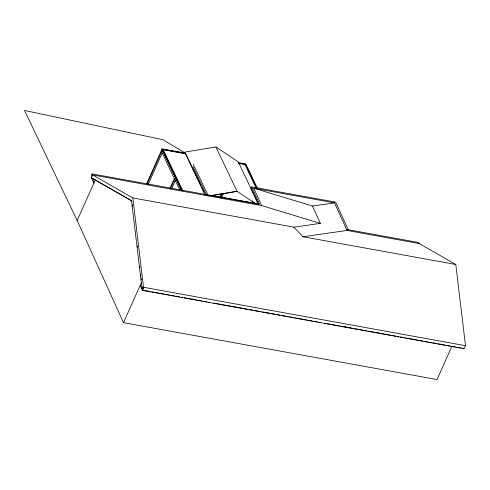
<?xml version="1.0" encoding="UTF-8"?>
<svg xmlns="http://www.w3.org/2000/svg" width="490" height="490" viewBox="0 0 490 490"><rect width="100%" height="100%" fill="white"/><g stroke="black" fill="none" stroke-linecap="round" stroke-linejoin="round"><path stroke-width="0.73" d="M161.21 151.392L162.184 149.211L162.343 149.989L161.571 151.753L179.836 190.065M348.182 229.724L335.668 202.143L251.707 186.911L259.584 204.275L92.065 173.877L91.416 175.328L91.881 176.351M92.243 178.231L131.945 200.925L91.226 177.809L92.53 174.899L92.065 173.877M451.945 346.197L437.019 379.554L123.511 322.665L77.163 220.518L95.299 179.977M146.608 183.719L161.137 151.239L161.461 151.955L147.245 183.744M161.394 151.802L162.343 149.989L181.582 190.353M148.066 184.638L162.282 152.849M169.791 188.675L174.434 178.305M170.428 188.699L174.752 179.022M171.868 188.209L175.579 179.916M123.511 322.665L141.359 282.755M142.615 290.245L142.21 290.172L143.509 287.263L132.845 197.942L92.53 174.899L261.66 205.586L320.35 223.385L312.473 206.021L253.783 188.221L261.66 205.586M132.845 197.942L293.902 227.164L302.949 236.75L347.03 230.453L419.152 243.542L455.804 264.49L465.5 345.689L464.134 348.745L142.547 290.386L143.913 287.336M220.157 197.066L221.701 193.611M220.482 197.782L222.338 193.636M221.609 197.985L223.777 193.146M251.707 186.911L251.052 188.362L258.304 204.342M463.681 348.268L462.107 348.145M258.071 203.436L238.25 161.829L215.931 146.982L184.681 152.108L205.151 195.081M209.524 195.835L237.05 191.314L256.221 204.067M312.473 206.021L334.517 202.872L347.03 230.453M293.902 227.164L320.35 223.385M254.959 203.228L211.931 195.626L237.05 191.314L215.931 146.982M185.416 153.07L161.688 148.764L181.349 190.047M238.367 162.656L245.845 164.015L257.501 188.515M162.184 149.211L185.514 153.444M238.183 162.999L245.711 164.364L245.894 164.775L239.12 163.544M162.368 149.615L185.698 153.848M253.783 188.221L334.517 202.872M91.226 177.809L91.63 177.882L93.884 183.131M346.565 229.43L418.693 242.519L419.152 243.542M302.949 236.75L455.804 264.49M143.509 287.263L465.5 345.689M160.218 293.204L161.725 293.479M192.601 299.078L194.107 299.353M233.258 306.458L234.765 306.734M238.532 307.414L240.039 307.689M265.641 312.332L267.148 312.608M270.909 313.288L272.416 313.563M343.949 326.542L345.456 326.818M349.223 327.504L350.73 327.773M376.332 332.422L377.839 332.692M408.709 338.296L410.216 338.572M441.092 344.17L442.593 344.446M143.588 290.343L150.369 291.575M151.869 291.844L163.917 294.031M165.424 294.306L169.191 294.986M170.698 295.262L174.464 295.948M175.965 296.217L179.732 296.903M181.239 297.173L182.746 297.448M184.252 297.724L196.3 299.911M197.807 300.18L201.568 300.866M203.074 301.136L206.841 301.822M208.348 302.091L209.855 302.367M213.615 303.053L215.122 303.322M216.629 303.598L220.396 304.278M221.903 304.553L242.232 308.241M243.738 308.516L247.505 309.202M249.012 309.472L252.773 310.158M254.279 310.427L261.06 311.658M262.56 311.934L274.608 314.121M276.115 314.39L279.882 315.076M281.389 315.346L285.156 316.032M286.656 316.307L288.163 316.577M289.67 316.852L293.437 317.532M294.943 317.808L306.991 319.995M308.498 320.27L312.259 320.95M313.765 321.226L317.532 321.906M319.039 322.181L320.546 322.457M324.307 323.137L325.813 323.412M327.32 323.682L339.368 325.868M340.875 326.144L352.923 328.331M354.429 328.6L358.196 329.286M359.703 329.562L363.464 330.242M364.97 330.517L366.477 330.787M367.984 331.062L385.299 334.204M386.806 334.48L390.573 335.16M392.08 335.436L395.846 336.115M397.347 336.391L398.854 336.667M400.361 336.936L404.127 337.622M405.634 337.892L417.682 340.078M419.189 340.354L422.95 341.04M424.456 341.31L428.223 341.996M429.73 342.265L431.237 342.541M432.744 342.816L436.504 343.496M438.011 343.772L444.791 344.997M446.292 345.272L450.059 345.958M451.566 346.228L455.333 346.914M456.839 347.183L460.6 347.869M184.748 152.764L162.98 139.742L24.5 110.446L77.163 220.518M256.576 187.664L245.717 164.885L245.074 164.769L256.258 188.234M254.475 202.333L255.131 203.699M252.215 200.949L253.379 203.417M193.329 164.432L208.121 195.455M192.999 166.716L206.474 194.983M185.741 153.756L201.145 186.096M201.8 187.474L204.091 192.288M182.893 190.971L163.329 149.928L162.68 149.805L181.925 190.175M93.033 180.43L93.976 182.513M140.232 285.278L142.547 290.386M132.398 204.716L132.582 206.235M137.292 245.698L137.476 247.217M139.742 266.186L139.919 267.705M140.74 274.535L140.918 276.054M141.194 278.326L141.371 279.845M142.174 286.552L142.351 288.028M131.541 200.851L142.21 290.172"/></g></svg>
